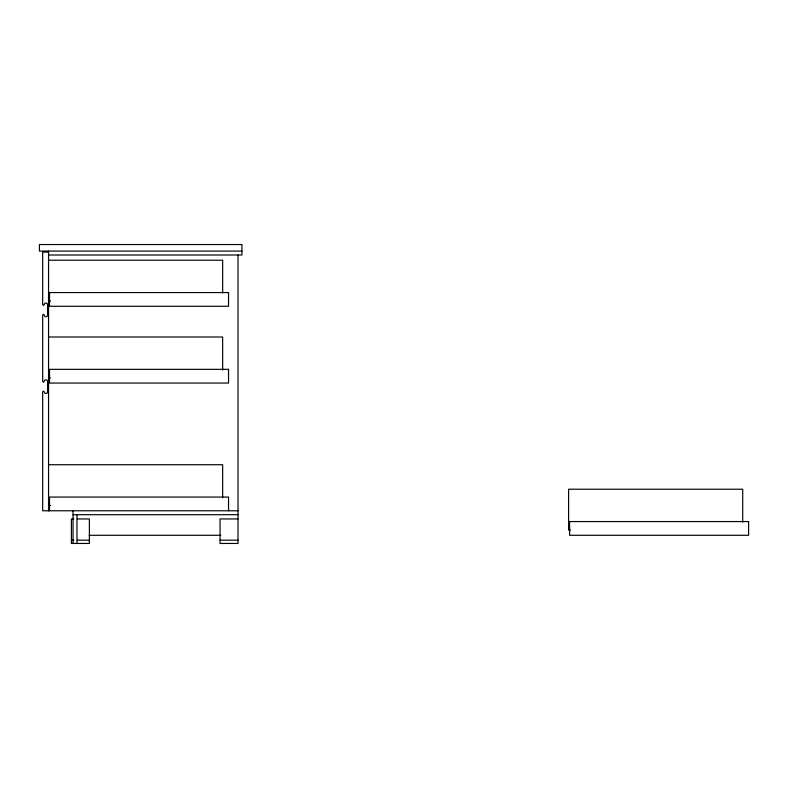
<?xml version="1.0" encoding="UTF-8"?>
<svg xmlns="http://www.w3.org/2000/svg" width="788" height="788" viewBox="0 0 788 788"><rect width="100%" height="100%" fill="white"/><g stroke="black" fill="none" stroke-linecap="round" stroke-linejoin="round"><path stroke-width="1.18" d="M241.936 251.086L39.4 251.086L39.4 244.546L241.936 244.546L241.936 255.007L48.551 255.007M48.551 252.061L42.67 252.061L42.67 304.661L43.488 305.468L44.295 304.661A1.635 1.635 0 0 1 45.931 303.025A1.635 1.635 0 0 1 47.566 304.661L47.566 306.286L48.551 306.286M48.551 260.227L222.659 260.227L222.659 292.9M48.551 301.065L50.511 301.065M48.551 306.946L47.566 306.946L47.566 315.111A1.635 1.635 0 0 1 45.931 316.746A1.635 1.635 0 0 1 44.295 315.111L43.488 314.294L42.67 315.111L42.67 381.422L43.488 382.239L44.295 381.422A1.635 1.635 0 0 1 45.931 379.786A1.635 1.635 0 0 1 47.566 381.422L47.566 383.057L48.551 383.057M48.551 336.998L222.659 336.998L222.659 370.065M48.551 377.826L50.511 377.826M48.551 383.707L47.566 383.707L47.566 391.872A1.635 1.635 0 0 1 45.931 393.507A1.635 1.635 0 0 1 44.295 391.872L43.488 391.065L42.67 391.872L42.67 510.782L238.015 510.782M48.551 464.723L222.659 464.723L222.659 497.642M48.551 505.561L50.511 505.561M73.048 514.702L238.015 514.702M73.806 518.947L71.412 518.947L71.412 543.454L89.379 543.454L89.379 518.947L77.401 518.947M238.015 518.947L220.049 518.947L220.049 543.454L238.015 543.454L238.015 255.007M570.561 530.058L568.601 530.058L568.601 489.22L742.72 489.22L742.72 522.139M89.261 535.288L220.807 535.288M71.412 540.184L73.806 540.184M77.401 540.184L89.379 540.184M220.049 540.184L238.015 540.184M228.54 510.782L228.54 497.061L49.526 497.061L49.526 510.782M76.968 514.456L76.968 543.454M73.048 510.782L73.048 543.454M48.551 251.086L48.551 510.782M228.54 292.565L49.526 292.565L49.526 306.286L228.54 306.286L228.54 292.565M228.54 369.336L49.526 369.336L49.526 383.057L228.54 383.057L228.54 369.336M748.6 521.567L569.586 521.567L569.586 535.288L748.6 535.288L748.6 521.567"/></g></svg>
